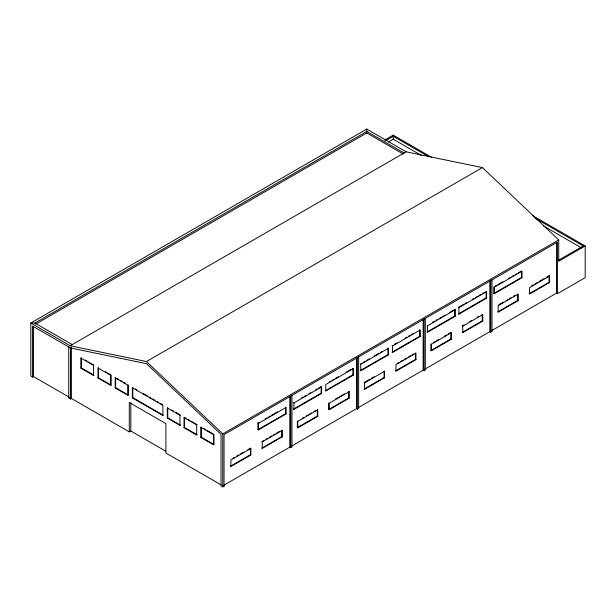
<?xml version="1.0" encoding="UTF-8"?>
<svg xmlns="http://www.w3.org/2000/svg" width="616" height="616" viewBox="0 0 616 616"><rect width="100%" height="100%" fill="white"/><g stroke="black" fill="none" stroke-linecap="round" stroke-linejoin="round"><path stroke-width="0.92" d="M491.891 330.476L556.518 293.162L557.442 293.701L585.2 277.677L585.2 245.961L558.72 261.253L558.72 239.917L482.428 167.583L406.137 151.821L366.751 129.083L30.8 323.038L30.8 376.083L32.548 377.1L33.48 376.561L69.67 397.459M557.442 293.701L557.442 242.126L224.047 434.611L224.047 486.186L222.769 486.917L222.769 433.872L146.477 361.546L70.186 345.776L30.8 323.038L34.904 323.038L366.751 131.447L404.088 153.007M35.736 324.085L366.751 132.979L403.257 154.054M384.954 139.909L393.231 135.127L431.454 157.203M385.062 140.995L393.231 136.275L429.059 156.964M388.334 142.011L393.231 139.185L421.56 155.54M70.186 345.776L406.137 151.821M80.904 358.081L81.366 357.811L81.366 367.921L94.009 375.221L93.547 375.49L80.904 368.191L80.904 358.081L93.547 365.38L94.009 365.111M80.904 368.191L81.366 367.921M97.983 378.047L98.444 377.777L111.088 385.077L111.088 374.975L110.626 375.236L97.983 367.937L97.983 378.047L110.626 385.346L111.088 385.077M68.746 346.97L68.746 397.998L70.463 398.983L71.387 398.452L129.283 431.878L130.808 431L165.766 451.182M146.477 361.546L482.428 167.583M115.192 387.988L115.654 387.718L128.297 395.018L128.297 384.908L127.835 385.177L115.192 377.877L115.192 387.988L127.835 395.287L128.297 395.018M132.34 397.882L162.855 415.5L162.855 405.397L132.34 387.772L132.34 397.882L132.802 397.613L163.317 415.238M167.29 418.064L167.752 417.794L180.396 425.094L179.934 425.363L167.29 418.064L167.29 407.954L179.934 415.253L180.396 414.984M184.038 417.625L196.681 424.925L196.681 435.035L184.038 427.735L184.038 417.625L184.5 417.355L186.078 418.272M184.038 427.735L184.5 427.466L197.143 434.765M213.96 444.475L213.498 444.737L200.855 437.437L200.855 427.335L201.316 427.065L201.316 437.175L213.96 444.475L213.96 434.365M200.855 437.437L201.316 437.175M222.769 433.872L558.72 239.917M257.95 423.138L258.412 423.408L286.078 407.43L286.078 413.929L258.412 429.899L257.95 429.637L257.95 423.138L259.575 422.199M265.273 418.911L266.897 417.971M268.53 417.032L270.155 416.093M271.779 415.153L277.477 411.858M301.632 397.913L303.257 396.974M304.889 396.034L306.514 395.095M308.955 393.686L310.587 392.746M315.469 389.928L317.094 388.989M318.726 388.049L321.167 386.64L321.629 386.91L321.629 393.401L293.955 409.378L293.493 409.109L321.167 393.139L321.629 393.401M329.337 381.92L330.969 380.981M332.594 380.041L334.219 379.102M335.851 378.162L338.292 376.753M346.431 372.056L351.312 369.23M360.291 364.048L361.915 363.109M363.54 362.17L365.173 361.23M366.797 360.291L369.238 358.882M374.12 356.063L379.002 353.245M380.634 352.306L382.259 351.366M394.502 344.298L396.943 342.889M405.082 338.192L406.714 337.252M408.339 336.313L409.963 335.374M411.596 334.434L413.221 333.487M432.778 322.199L434.403 321.259M436.036 320.32L437.66 319.381M439.285 318.441L440.917 317.502M442.542 316.562L444.983 315.153M449.865 312.335L454.747 309.517L455.216 309.779L455.216 316.278L427.543 332.255L427.08 331.986L454.747 316.008L455.216 316.278M463.34 304.558L458.458 307.376L458.92 307.638L486.594 291.668L486.594 298.167L458.92 314.137L458.458 313.867L486.124 297.898L486.594 298.167M464.965 303.619L466.597 302.672M472.295 299.384L473.92 298.444M475.544 297.505L477.177 296.565M478.801 295.626L481.242 294.217M482.875 293.278L484.499 292.338M494.687 286.455L496.311 285.516M497.944 284.577L502.825 281.758M508.523 278.471L510.148 277.531M511.781 276.592L513.405 275.652M515.03 274.713L516.662 273.774M518.287 272.834L520.728 271.425M293.493 402.618L293.955 402.879L321.629 386.91M353.399 368.56L325.733 384.538L325.733 391.037L353.399 375.059L353.399 368.56L352.937 368.291L352.937 374.79L325.271 390.767M392.061 345.707L392.523 345.976L420.197 329.999L420.197 336.498L392.523 352.475L392.061 352.206L419.735 336.228L420.197 336.498M427.08 325.487L427.543 325.756L455.216 309.779M494.332 287.195L522.006 271.217L522.006 277.716L494.332 293.693L493.87 293.424L493.87 286.925L494.332 287.195L494.332 293.693M257.95 429.637L285.616 413.659L286.078 413.929M360.291 370.547L387.957 354.577L388.419 354.839L388.419 348.348L360.753 364.318L360.753 370.817L388.419 354.839M493.87 293.424L521.544 277.446L522.006 277.716M558.72 260.106L583.213 245.961L585.2 245.961L532.848 215.739M232.91 458.304L234.581 457.342M237.075 455.902L238.739 454.939M240.402 453.977L242.904 452.537M247.894 449.657L250.396 448.217L250.858 448.479L250.858 454.978L230.877 466.512L230.877 460.013L250.858 448.479M261.792 441.633L263.455 440.671M265.958 439.231L267.621 438.269M269.284 437.306L271.779 435.866M273.45 434.904L275.113 433.941M276.776 432.979L279.271 431.539M302.333 418.226L303.996 417.263M306.499 415.823L308.162 414.861M309.825 413.898L311.488 412.936M313.991 411.496L315.654 410.533M335.374 399.145L337.876 397.705M339.539 396.743L344.536 393.863M369.962 379.179L364.133 382.544L364.595 382.813L384.577 371.279L384.577 377.777L364.595 389.312L364.133 389.043L384.115 377.508L384.577 377.777M371.625 378.224L374.12 376.776M397.174 363.471L398.837 362.508M400.508 361.546L403.003 360.106M404.666 359.143L406.329 358.181M408 357.218L410.495 355.779M412.158 354.816L413.821 353.861M433.425 342.542L435.088 341.58M436.752 340.617L438.415 339.655M444.244 336.298L446.739 334.85M448.41 333.895L450.073 332.933M463.971 324.909L462.3 325.872L462.77 326.134L482.744 314.599L482.744 321.098L462.77 332.632L462.3 332.363L482.282 320.828L482.744 321.098M469.792 321.544L471.463 320.582M477.285 317.217L478.955 316.254M498.552 304.943L503.549 302.056M506.044 300.616L507.707 299.653M509.37 298.691L511.041 297.728M513.536 296.288L515.199 295.326M531.593 285.863L533.256 284.9M534.927 283.945L537.422 282.498M539.085 281.535L544.082 278.655M546.577 277.215L549.072 275.768L549.541 276.037L549.541 282.536L529.56 294.071L529.56 287.572L549.541 276.037M297.805 421.375L317.779 409.84L317.779 416.339L297.805 427.874L297.343 427.604L297.343 421.105L297.805 421.375L297.805 427.874M329.183 409.755L349.156 398.221L349.156 391.73L329.183 403.264L329.183 409.755L328.721 409.494L328.721 402.995M431.392 344.252L451.366 332.717L451.366 339.216L431.392 350.75L430.923 350.481L430.923 343.982L431.392 344.252L431.392 350.75M230.415 466.243L250.396 454.708L250.858 454.978M261.792 448.132L281.774 436.598L282.236 436.86L282.236 430.368L262.254 441.903L262.254 448.394L282.236 436.86M297.343 427.604L317.317 416.07L317.779 416.339M328.721 409.494L348.695 397.959L349.156 398.221M395.51 370.924L415.492 359.39L415.954 359.659L415.954 353.161L395.973 364.695L395.973 371.194L415.954 359.659M430.923 350.481L450.904 338.946L451.366 339.216M497.72 311.919L517.694 300.385L518.164 300.654L518.164 294.155L498.182 305.69L498.182 312.189L518.164 300.654M529.098 293.801L549.072 282.267L549.541 282.536M223.955 485.169L289.797 447.154L290.721 447.686L291.969 446.97L291.969 395.395M291.876 445.953L356.471 408.662L357.395 409.193L358.643 408.477L358.643 356.903M358.55 407.461L423.146 370.17L424.07 370.701L425.317 369.977L425.317 318.41M424.393 369.446L489.812 331.67L490.744 332.209L491.992 331.485L491.992 279.91M32.548 377.1L32.548 326.072L70.463 347.963L146.477 363.671L221.021 434.334L221.021 485.909L222.769 486.917M534.88 218.064L583.213 245.961M543.212 225.779L581.543 247.909M451.366 332.717L450.904 332.447L450.904 338.946M384.577 371.279L384.115 371.009L384.115 377.508M352.937 374.79L353.399 375.059M349.156 391.73L348.695 391.46L348.695 397.959M34.904 323.038L72.241 344.598M85.316 360.09L86.894 361.007M88.481 361.915L90.059 362.832M91.638 363.74L93.216 364.657M105.559 371.779L107.138 372.688M108.716 373.604L110.295 374.513M117.24 378.524L118.819 379.433M120.397 380.349L121.976 381.258M123.562 382.174L125.14 383.083M135.274 388.935L136.921 389.889M142.696 393.224L147.648 396.08M149.295 397.035L150.943 397.982M152.599 398.937L155.07 400.362M156.718 401.316L158.366 402.271M160.021 403.226L162.493 404.65M171.702 409.971L173.288 410.88M175.652 412.25L179.61 414.53M187.664 419.18L189.243 420.097M190.821 421.005L197.143 424.655M203.688 428.436L205.267 429.344M206.845 430.261L213.167 433.91M200.855 427.335L213.498 434.634L213.498 444.737M223.123 485.647L224.047 486.186M221.121 484.9L165.904 453.022L165.904 423.646L129.283 402.502L129.283 431.878M556.518 242.542L556.518 293.162M549.072 275.768L549.072 282.267M521.544 270.955L521.544 277.446M517.694 293.886L517.694 300.385M490.744 280.634L490.744 332.209M489.812 281.058L489.812 331.67M486.124 291.399L486.124 297.898M482.282 314.337L482.282 320.828M462.77 326.134L462.77 332.632M458.92 307.638L458.92 314.137M454.747 309.517L454.747 316.008M427.543 325.756L427.543 332.255M424.07 319.127L424.07 370.701M423.146 319.55L423.146 370.17M419.735 329.729L419.735 336.228M415.492 352.899L415.492 359.39M393.231 135.127L393.231 139.185M392.523 345.976L392.523 352.475M387.957 348.079L387.957 354.577M366.751 129.083L366.751 132.979M364.595 382.813L364.595 389.312M357.395 357.619L357.395 409.193M356.471 358.042L356.471 408.662M321.167 386.64L321.167 393.139M317.317 409.571L317.317 416.07M293.955 402.879L293.955 409.378M290.721 396.119L290.721 447.686M289.797 396.535L289.797 447.154M285.616 407.161L285.616 413.659M281.774 430.099L281.774 436.598M258.412 423.408L258.412 429.899M250.396 448.217L250.396 454.708M184.5 417.355L184.5 427.466M179.934 415.253L179.934 425.363M167.752 407.684L167.752 417.794M132.802 387.51L132.802 397.613M130.808 402.571L130.808 431M127.835 385.177L127.835 395.287M115.654 377.608L115.654 387.718M110.626 375.236L110.626 385.346M98.444 367.675L98.444 377.777M93.547 365.38L93.547 375.49M71.387 347.424L71.387 398.452M70.463 347.963L70.463 398.983M33.48 326.48L33.48 376.561"/></g></svg>
